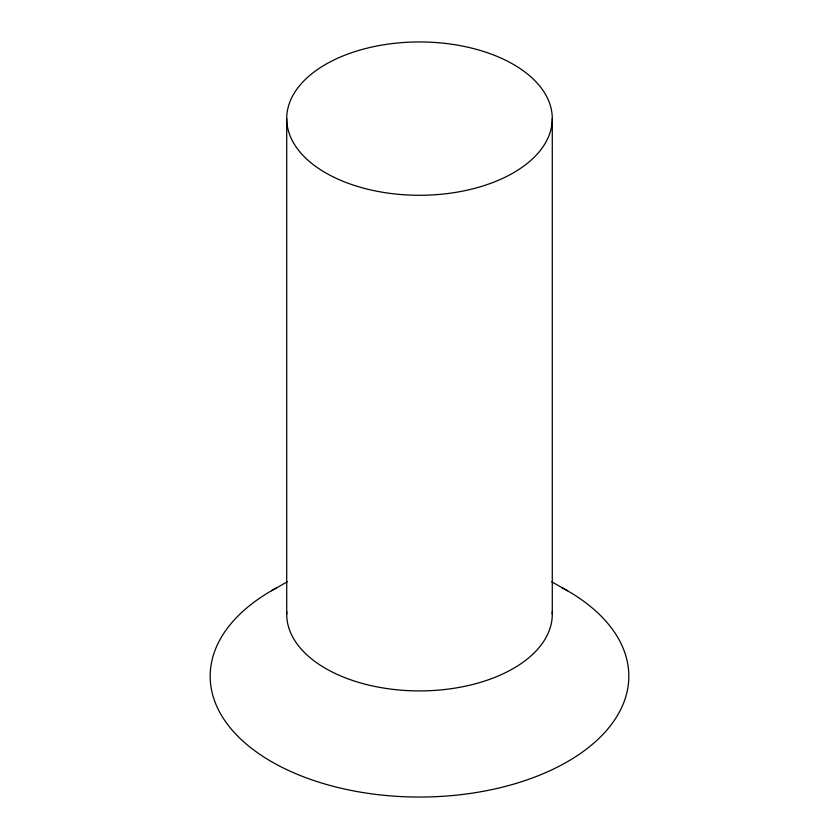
<?xml version="1.0" encoding="UTF-8"?>
<svg xmlns="http://www.w3.org/2000/svg" width="839" height="839" viewBox="0 0 839 839"><rect width="100%" height="100%" fill="white"/><g stroke="black" fill="none" stroke-linecap="round" stroke-linejoin="round"><path stroke-width="1.26" d="M271.49 590.75L287.274 581.794M551.726 581.794L567.51 590.75M552.282 118.614A132.782 76.664 0 0 1 353.104 185.01A132.782 76.664 0 0 1 353.104 52.217A132.782 76.664 0 0 1 552.282 118.614L552.282 614.242M286.718 118.614L286.718 614.242M552.219 611.757A132.782 76.664 0 0 1 419.5 690.906A132.782 76.664 0 0 1 286.781 611.757M562.224 587.803A209.32 120.847 0 0 1 569.23 760.648A209.32 120.847 0 0 1 269.77 760.648A209.32 120.847 0 0 1 276.776 587.803"/></g></svg>
